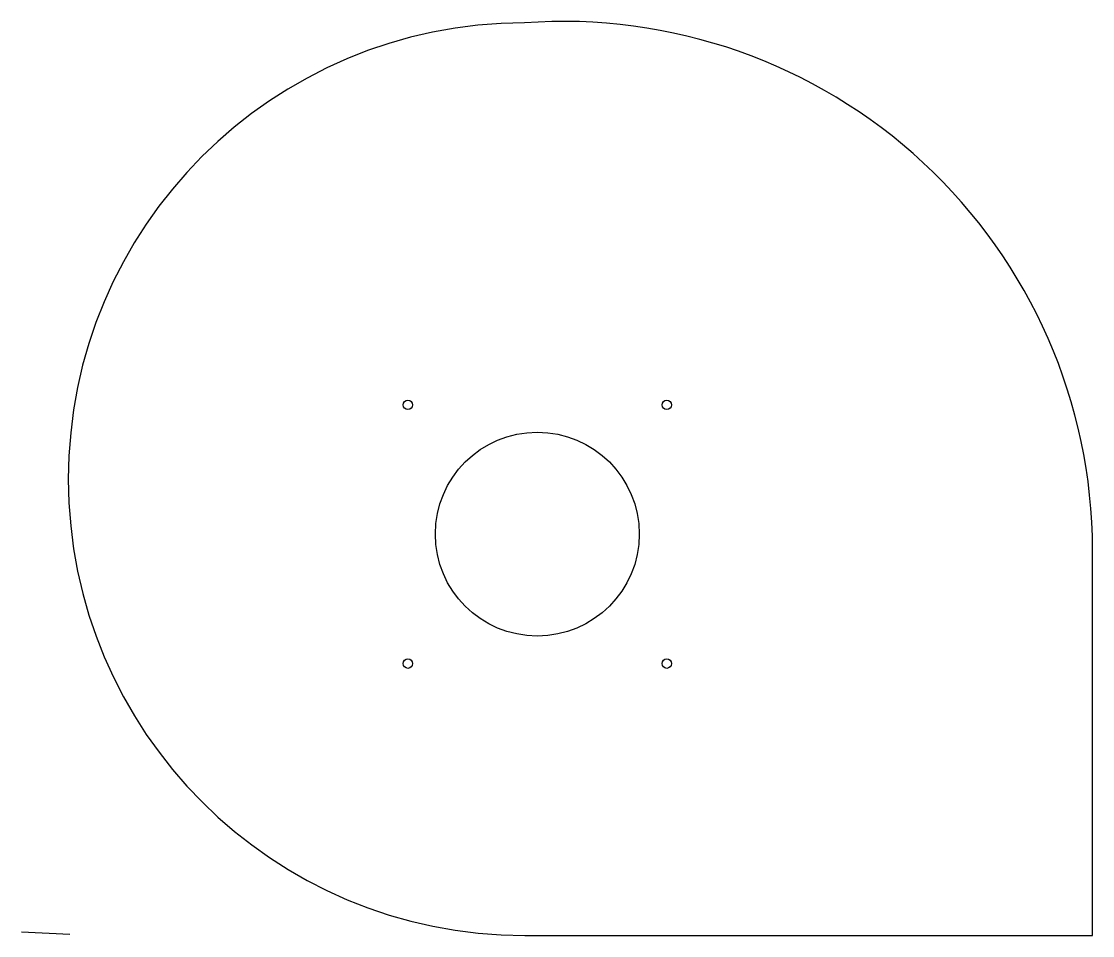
# Model space of a CAD drawing. Header units: inches. Extents: x -3 to 680, y 7 to 590.
import ezdxf

# ---------------------------------------------------------------- set-up
doc = ezdxf.new("R2010")
doc.units = ezdxf.units.IN
doc.header["$MEASUREMENT"] = 0

msp = doc.modelspace()

# ---------------------------------------------------------------- linework, layer by layer
msp.add_line((-3.23, 9.3), (27.67, 7.98))
msp.add_lwpolyline([(317.67, 6.98), (679.65, 6.98), (679.65, 252.99, 0.435201), (317.52, 588.98, 0.999745)], format="xyb", close=True)
for centre, radius in [((243.15, 345.38), 3), ((408.15, 345.38), 3), ((325.65, 262.99), 65), ((243.15, 180.38), 3), ((408.15, 180.38), 3)]:
    msp.add_circle(centre, radius)

doc.saveas('drawing.dxf')
